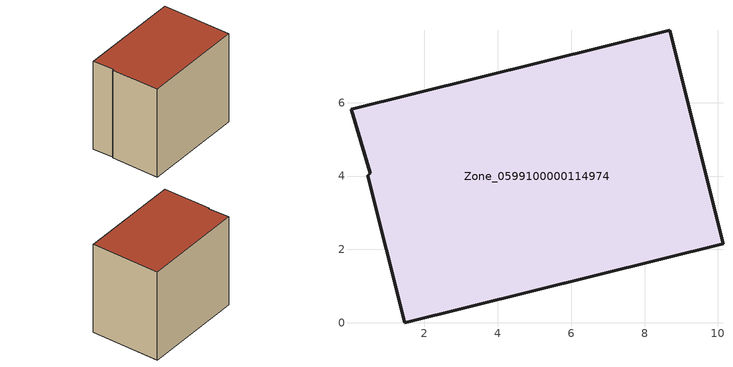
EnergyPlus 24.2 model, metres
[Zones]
Zone_0599100000114974
 floor ground (C_G): 0.53,4.07 0.01,5.82 8.69,7.97 10.14,2.15 1.46,0 0.45,4.01 z0
 wall outside (C_F): 10.14,2.15 8.69,7.97 0.01,5.82 0.53,4.07 0.45,4.01 1.46,0 10.14,2.15 z0:8.06
 roof outside (C_R): 0.01,5.82 0.53,4.07 0.45,4.01 1.46,0 10.14,2.15 8.69,7.97 z8.06
[BUILDING]
Pand.0599100000114974: North Axis=0; Terrain=City; Loads Convergence Tolerance Value=0.04; Temperature Convergence Tolerance Value=0.4; Solar Distribution=FullExterior; Maximum Number of Warmup Days=25; Minimum Number of Warmup Days=1
[Site:Location]
Rotterdam.The.Hague.AP_ZH_NLD Design_Conditions: Latitude=51.96; Longitude=4.45; Time Zone=1; Elevation=-4.5
[SITE:GROUNDTEMPERATURE:BUILDINGSURFACE]
18, 18, 18, 18, 18, 18, 18, 18, 18, 18, 18, 18
[MATERIAL] Thermal Absorptance=0.9; Solar Absorptance=0.7; Visible Absorptance=0.7
Name | Roughness | Thickness | Conductivity | Density | Specific Heat
G.TI.1965-1974 | MediumSmooth | 0.15 | 0.882353 | 540 | 1210
F.TI.1965-1974 | Rough | 0.3 | 0.697674 | 1920 | 840
R.TI.1965-1974 | MediumRough | 0.2 | 0.232558 | 1500 | 1000
[CONSTRUCTION]
C_G: G.TI.1965-1974
C_F: F.TI.1965-1974
C_R: R.TI.1965-1974
[ZONE]
Zone_0599100000114974: Type=1; Multiplier=1; Ceiling Height=Autocalculate; Volume=Autocalculate; Floor Area=autocalculate; Part of Total Floor Area=Yes
[ZONEINFILTRATION:DESIGNFLOWRATE]
Infil_Zone_0599100000114974: Zone or ZoneList or Space or SpaceList=Zone_0599100000114974; Schedule=AlwaysOn; Design Flow Rate Calculation Method=Flow/Area; Flow Rate per Floor Area=0.003; Constant Term Coefficient=1; Temperature Term Coefficient=0; Velocity Term Coefficient=0; Velocity Squared Term Coefficient=0
[HVACTEMPLATE:ZONE:IDEALLOADSAIRSYSTEM]
Zone_0599100000114974: Maximum Heating Supply Air Temperature=50; Minimum Cooling Supply Air Temperature=13; Maximum Heating Supply Air Humidity Ratio=0.0156; Minimum Cooling Supply Air Humidity Ratio=0.0077; Heating Limit=NoLimit; Cooling Limit=NoLimit; Dehumidification Control Type=ConstantSensibleHeatRatio; Cooling Sensible Heat Ratio=0.7; Dehumidification Setpoint=60; Humidification Control Type=None; Humidification Setpoint=30; Outdoor Air Method=None; Outdoor Air Flow Rate per Person=0.00944; Outdoor Air Flow Rate per Zone Floor Area=0; Outdoor Air Flow Rate per Zone=0; Demand Controlled Ventilation Type=None; Outdoor Air Economizer Type=NoEconomizer; Heat Recovery Type=None; Sensible Heat Recovery Effectiveness=0.7; Latent Heat Recovery Effectiveness=0.65
[ZONECONTROL:THERMOSTAT]
ThermostatControl_Zone_0599100000114974: Zone or ZoneList=Zone_0599100000114974; Control Type Schedule=DualSetpointControlType; Control 1=Thermostat_Zone_0599100000114974; Temperature Difference Between Cutout And Setpoint=0
[THERMOSTATSETPOINT:DUALSETPOINT]
Thermostat_Zone_0599100000114974: Heating Setpoint Temperature Schedule=HeatingSetpoint_Zone_0599100000114974; Cooling Setpoint Temperature Schedule=CoolingSetpoint_Zone_0599100000114974
[SCHEDULE:COMPACT]
HeatingSetpoint_Zone_0599100000114974: Through: 12/31, For: AllDays, Until: 24:00, 21
CoolingSetpoint_Zone_0599100000114974: Through: 12/31, For: AllDays, Until: 24:00, 24
DualSetpointControlType: Through: 12/31, For: AllDays, Until: 24:00, 4
AlwaysOn: Through: 12/31, For: AllDays, Until: 24:00, 1
